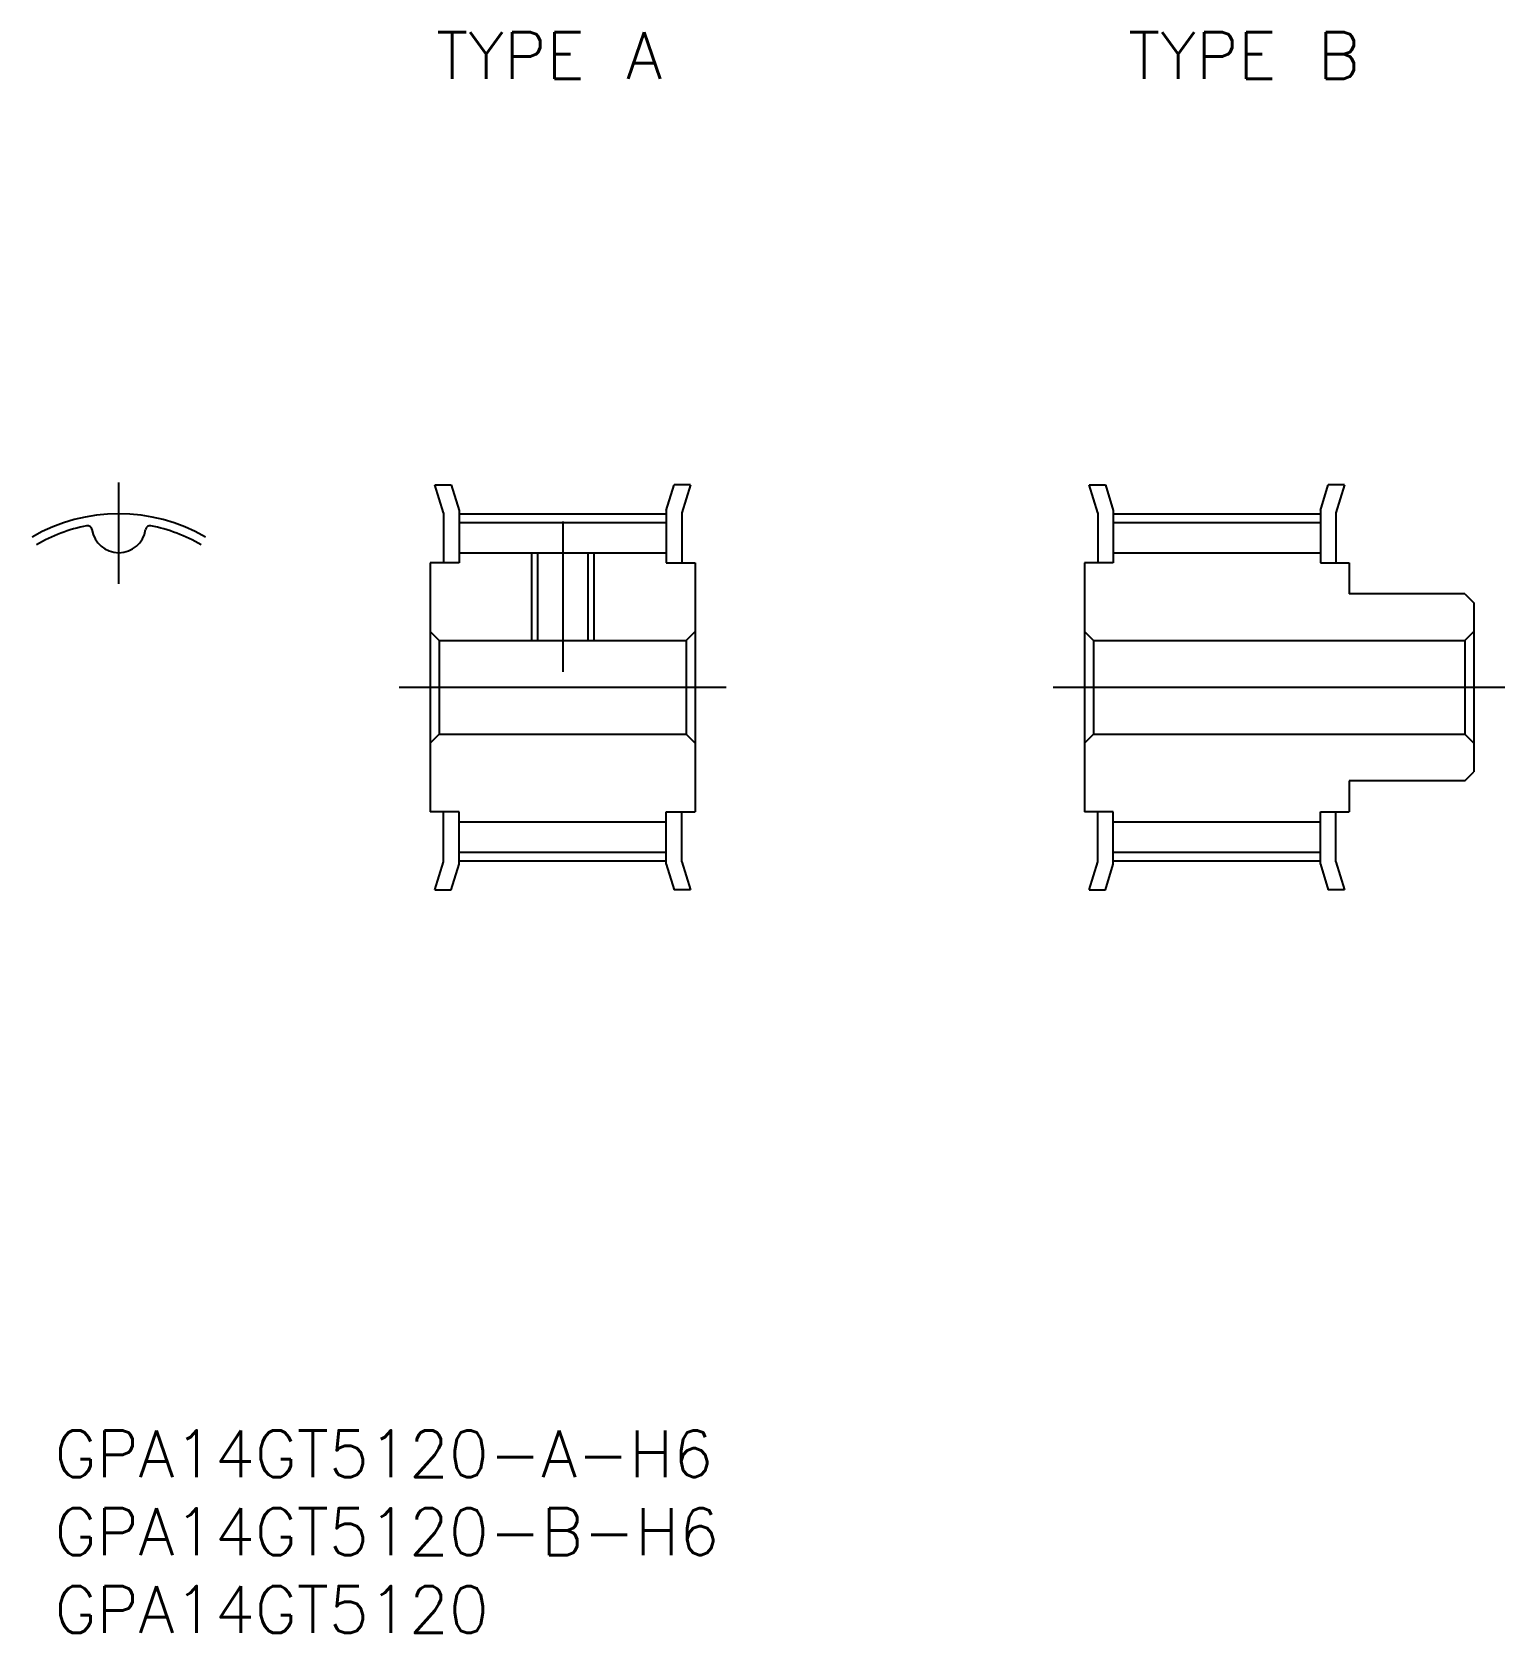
# Model space of a CAD drawing. Extents: x -6 to 89, y -61 to 42.
import ezdxf

# ---------------------------------------------------------------- set-up
doc = ezdxf.new("R2010")
doc.units = 0
doc.linetypes.add('CENTER', pattern=[50.8, 31.75, -6.35, 6.35, -6.35])
doc.layers.get('0').update_dxf_attribs({"linetype": 'CONTINUOUS'})
doc.layers.add('CENTER', color=1, linetype='CONTINUOUS')
doc.styles.get("Standard").update_dxf_attribs({"font": 'txt.shx', "height": 3, "bigfont": 'bigfont.shx'})

# ---------------------------------------------------------------- blocks, each defined once
blk = doc.blocks.new('*U2')
at = {"color": 7, "linetype": 'CONTINUOUS'}
blk.add_text('GPA14GT5120-B-H6', height=3, dxfattribs=at).set_placement((-4.13, -55.69))
blk = doc.blocks.new('*U3')
at = {"color": 7, "linetype": 'CONTINUOUS'}
blk.add_text('GPA14GT5120', height=3, dxfattribs=at).set_placement((-4.13, -60.69))
blk = doc.blocks.new('*U4')
at = {"color": 7, "linetype": 'CONTINUOUS'}
blk.add_text('TYPE A', height=3, dxfattribs=at).set_placement((20.38, 39.06))
blk = doc.blocks.new('*U5')
at = {"color": 7, "linetype": 'CONTINUOUS'}
blk.add_text('TYPE B', height=3, dxfattribs=at).set_placement((64.8, 39.06))
blk = doc.blocks.new('*U6')
at = {"color": 7, "linetype": 'CONTINUOUS'}
blk.add_text('GPA14GT5120-A-H6', height=3, dxfattribs=at).set_placement((-4.13, -50.69))

msp = doc.modelspace()

# ---------------------------------------------------------------- linework, layer by layer
at = {"color": 7, "linetype": 'CONTINUOUS'}
for p, q in [((20.85, 11.19), (20.3, 13)), ((20.3, 13), (21.35, 13)), ((21.35, 13), (21.85, 11.34)), ((35.15, 11.34), (35.65, 13)), ((36.7, 13), (35.65, 13)), ((36.7, 13), (36.15, 11.19)), ((62.85, 11.19), (62.3, 13)), ((62.3, 13), (63.35, 13)), ((63.35, 13), (63.85, 11.34)), ((77.15, 11.34), (77.65, 13)), ((78.7, 13), (77.65, 13)), ((78.7, 13), (78.15, 11.19)), ((21.85, 11.34), (21.85, 8)), ((35.15, 11.34), (35.15, 8)), ((63.85, 11.34), (63.85, 8)), ((77.15, 11.34), (77.15, 8)), ((20.85, 11.19), (20.85, 8)), ((21.85, 10.57), (35.15, 10.57)), ((36.15, 11.19), (36.15, 8)), ((62.85, 11.19), (62.85, 8)), ((63.85, 10.57), (77.15, 10.57)), ((78.15, 11.19), (78.15, 8)), ((21.85, 8.64), (35.15, 8.64)), ((26.88, 8.64), (26.88, 3)), ((30.12, 8.64), (30.12, 3)), ((63.85, 8.64), (77.15, 8.64)), ((20, 8), (20, -8)), ((21.85, 8), (20, 8)), ((35.15, 8), (37, 8)), ((37, 8), (37, -8)), ((62, 8), (62, -8)), ((63.85, 8), (62, 8)), ((77.15, 8), (79, 8)), ((79, 8), (79, 6)), ((86.42, 6), (79, 6)), ((86.42, 6), (87, 5.42)), ((87, 5.42), (87, -5.42)), ((20, 3.58), (20.58, 3)), ((37, 3.58), (36.42, 3)), ((62, 3.58), (62.58, 3)), ((87, 3.58), (86.42, 3)), ((20.58, 3), (36.42, 3)), ((20.58, 3), (20.58, -3)), ((36.42, 3), (36.42, -3)), ((62.58, 3), (86.42, 3)), ((62.58, 3), (62.58, -3)), ((86.42, 3), (86.42, -3)), ((20, -3.58), (20.58, -3)), ((20.58, -3), (36.42, -3)), ((37, -3.58), (36.42, -3)), ((62, -3.58), (62.58, -3)), ((62.58, -3), (86.42, -3)), ((87, -3.58), (86.42, -3)), ((86.42, -6), (79, -6)), ((79, -6), (79, -8)), ((86.42, -6), (87, -5.42)), ((21.85, -8), (20, -8)), ((20.85, -11.19), (20.85, -8)), ((21.85, -11.34), (21.85, -8)), ((35.15, -8), (37, -8)), ((35.15, -11.34), (35.15, -8)), ((36.15, -11.19), (36.15, -8)), ((63.85, -8), (62, -8)), ((62.85, -11.19), (62.85, -8)), ((63.85, -11.34), (63.85, -8)), ((77.15, -8), (79, -8)), ((77.15, -11.34), (77.15, -8)), ((78.15, -11.19), (78.15, -8)), ((21.85, -8.64), (35.15, -8.64)), ((63.85, -8.64), (77.15, -8.64)), ((20.3, -13), (20.85, -11.19)), ((21.85, -10.57), (35.15, -10.57)), ((36.15, -11.19), (36.7, -13)), ((62.3, -13), (62.85, -11.19)), ((63.85, -10.57), (77.15, -10.57)), ((78.15, -11.19), (78.7, -13)), ((21.35, -13), (21.85, -11.34)), ((35.15, -11.34), (35.65, -13)), ((63.35, -13), (63.85, -11.34)), ((77.15, -11.34), (77.65, -13)), ((20.3, -13), (21.35, -13)), ((36.7, -13), (35.65, -13)), ((62.3, -13), (63.35, -13)), ((78.7, -13), (77.65, -13))]:
    msp.add_line(p, q, dxfattribs=at)
at = {"color": 3, "linetype": 'CONTINUOUS'}
for p, q in [((26.5, 8.64), (26.5, 3)), ((30.5, 8.64), (30.5, 3))]:
    msp.add_line(p, q, dxfattribs=at)
at = {"color": 7, "linetype": 'CONTINUOUS'}
for centre, radius, start, end in [((0, 0), 10.57, 101.2468, 120), ((-2.01, 10.08), 0.289, 8.3397, 101.2468), ((2.01, 10.08), 0.29, 78.7532, 171.6603), ((0, 0), 10.57, 60, 78.7532), ((0, 10.38), 1.74, 188.3397, 351.6603)]:
    msp.add_arc(centre, radius, start, end, dxfattribs=at)
at = {"layer": 'CENTER', "color": 1, "linetype": 'CENTER'}
for p, q in [((0, 6.64), (0, 13.14)), ((21.85, 11.14), (35.15, 11.14)), ((28.5, 10.64), (28.5, 1)), ((63.85, 11.14), (77.15, 11.14)), ((18, 0), (39, 0)), ((60, 0), (89, 0)), ((21.85, -11.14), (35.15, -11.14)), ((63.85, -11.14), (77.15, -11.14))]:
    msp.add_line(p, q, dxfattribs=at)
msp.add_arc((0, 0), 11.14, 60, 120, dxfattribs=at)

# ---------------------------------------------------------------- block references
at = {"color": 7, "linetype": 'CONTINUOUS'}
for name in ['*U4', '*U5', '*U6', '*U2', '*U3']:
    msp.add_blockref(name, (0, 0), dxfattribs=at)

doc.saveas('drawing.dxf')
